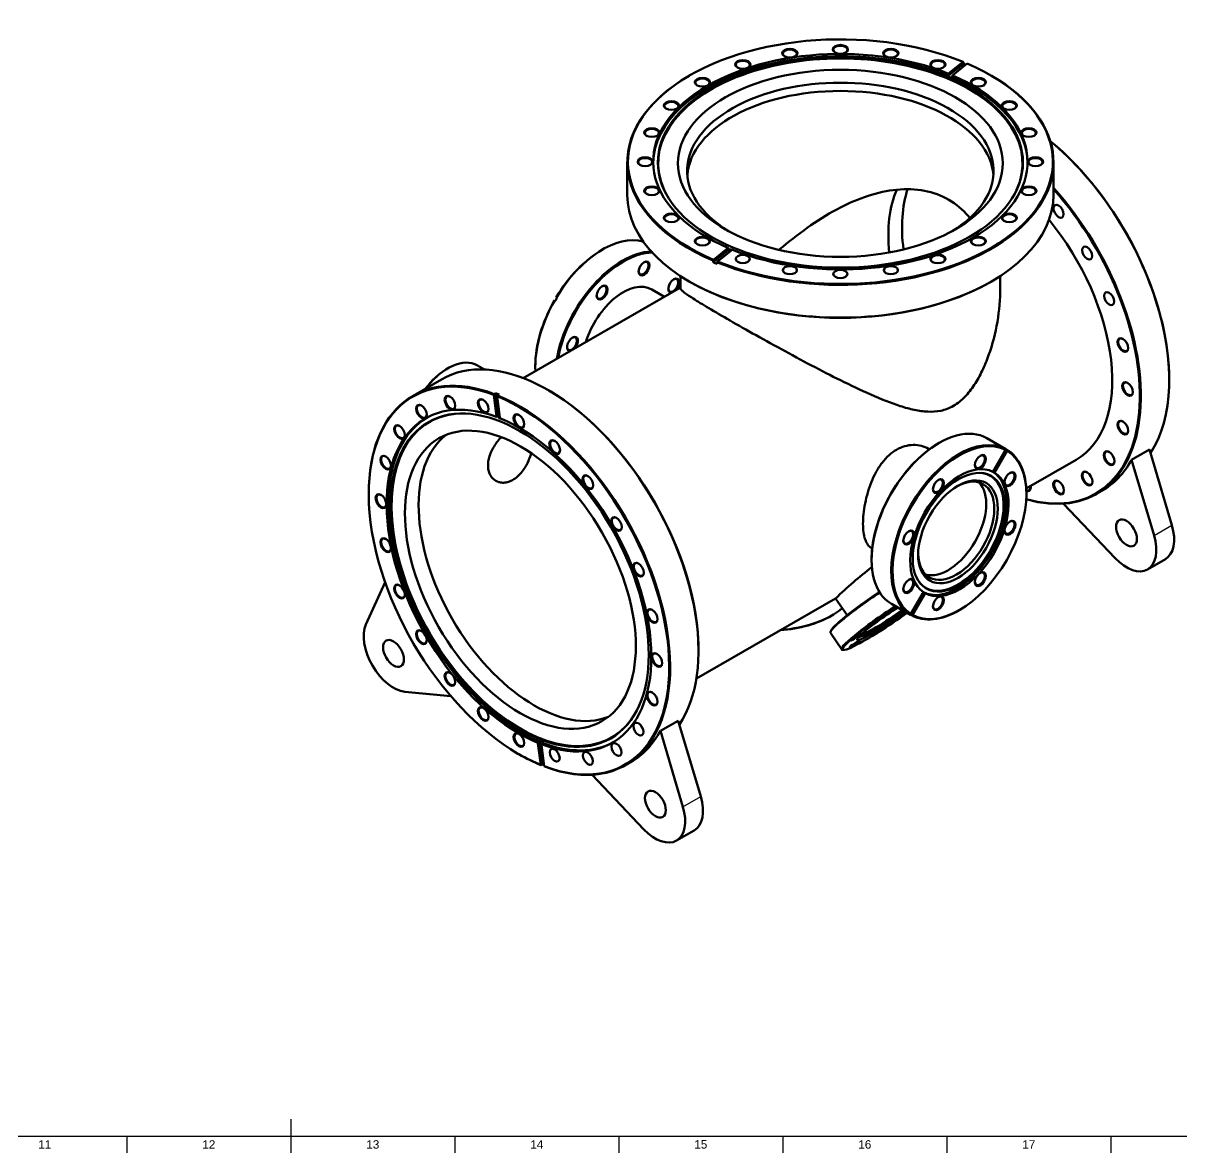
# Model space of a CAD drawing. Header units: millimetres. Extents: x -6 to 1189, y -14 to 841.
# Drawn here: x 520 to 864.1, y 5 to 340.6 of the extents above; entities that cross this region are included whole.
import ezdxf
from ezdxf.enums import TextEntityAlignment as Align

# ---------------------------------------------------------------- set-up
doc = ezdxf.new("R2010")
doc.units = ezdxf.units.MM
doc.header["$LTSCALE"] = 0.75
for name, color, linetype, lineweight in [('Border', 7, 'Continuous', 25), ('Visible', 7, 'Continuous', 50), ('Visible Narrow', 7, 'Continuous', 25)]:
    doc.layers.add(name, color=color, linetype=linetype, lineweight=lineweight)
doc.styles.add('FusionTitle', font='')
doc.styles.get('FusionTitle').set_extended_font_data('Arial Unicode MS')

# ---------------------------------------------------------------- blocks, each defined once
blk = doc.blocks.new('ISO_A0_SHEET')
at = {"layer": 'Border'}
for p, q in [((599.5, 15), (599.5, 5)), ((20, 10), (1179, 10)), ((550.791667, 10), (550.791667, 5)), ((648.208333, 10), (648.208333, 5)), ((696.916666, 10), (696.916666, 5)), ((745.624999, 10), (745.624999, 5)), ((794.333332, 10), (794.333332, 5)), ((843.041665, 10), (843.041665, 5))]:
    blk.add_line(p, q, dxfattribs=at)
at = {"layer": 'Border', "style": 'FusionTitle'}
for s, p in [('11', (526.4375, 7.5)), ('12', (575.145833, 7.5)), ('13', (623.854167, 7.5)), ('14', (672.5625, 7.5)), ('15', (721.270833, 7.5)), ('16', (769.979166, 7.5)), ('17', (818.687499, 7.5))]:
    blk.add_text(s, height=2.5, dxfattribs=at).set_placement(p, align=Align.MIDDLE)

msp = doc.modelspace()

# ---------------------------------------------------------------- linework, layer by layer
at = {"layer": 'Visible', "extrusion": (1e-16, 0.817547, 0.575862)}
for p, q in [((799.203, 329.129), (794.885, 325.707)), ((799.321, 328.568), (794.885, 325.053)), ((796.099, 325.199), (800.417, 328.621)), ((799.321, 329.059), (799.203, 329.129)), ((799.321, 329.059), (799.321, 328.568)), ((717.933, 325.075), (717.791, 324.993)), ((794.802, 324.972), (794.802, 325.623)), ((795.985, 325.128), (795.985, 324.477)), ((807.513, 325.075), (807.655, 324.993)), ((699.423, 299.317), (699.423, 289.588)), ((826.023, 299.317), (826.023, 289.588)), ((691.936, 273.298), (692.112, 273.4)), ((729.347, 273.107), (724.912, 269.592)), ((729.347, 273.761), (725.03, 270.339)), ((726.243, 269.831), (730.561, 273.253)), ((729.461, 273.833), (729.461, 273.182)), ((725.03, 270.339), (724.912, 270.082)), ((724.912, 269.592), (724.912, 270.082)), ((726.126, 269.575), (726.243, 269.831)), ((726.126, 269.575), (726.126, 269.084)), ((715.223, 265.493), (715.223, 261.906)), ((810.223, 265.493), (810.223, 261.906)), ((668.558, 235.191), (715.223, 262.064)), ((717.933, 263.829), (717.791, 263.912)), ((807.513, 263.829), (807.655, 263.912)), ((677.826, 258.292), (677.877, 258.263)), ((678.054, 258.161), (677.877, 258.263)), ((678.33, 259.156), (678.558, 259.024)), ((678.382, 259.127), (678.33, 259.156)), ((678.382, 259.127), (678.559, 259.025)), ((706.683, 261.517), (710.479, 259.332)), ((646.003, 237.997), (646.144, 238.079)), ((657.063, 237.733), (654.925, 238.965)), ((672.125, 238.896), (672.125, 238.692)), ((635.816, 229.953), (644.231, 234.799)), ((860.375, 234.834), (860.375, 234.671)), ((659.88, 230.446), (660.304, 230.691)), ((660.304, 230.691), (661.139, 224.117)), ((676.134, 231.513), (675.993, 231.595)), ((659.88, 230.446), (659.761, 230.191)), ((659.761, 230.191), (660.573, 223.791)), ((660.808, 229.779), (660.928, 230.035)), ((661.621, 223.38), (660.808, 229.779)), ((661.352, 230.279), (660.928, 230.035)), ((661.168, 223.964), (660.605, 223.64)), ((811.885, 214.062), (806.228, 217.32)), ((788.935, 214.152), (789.15, 214.028)), ((791.814, 215.781), (791.991, 215.883)), ((811.761, 213.835), (808.015, 207.347)), ((808.168, 207.271), (812.037, 213.973)), ((808.522, 207.068), (812.265, 213.553)), ((811.709, 214.153), (811.533, 214.255)), ((811.709, 214.153), (811.761, 213.835)), ((812.037, 213.973), (812.214, 213.871)), ((812.265, 213.553), (812.214, 213.871)), ((849.189, 210.926), (854.492, 213.98)), ((861.187, 191.439), (854.492, 213.98)), ((817.927, 202.35), (832.759, 210.891)), ((855.883, 188.385), (849.189, 210.926)), ((808.522, 207.068), (808.168, 207.271)), ((622.645, 200.711), (622.645, 200.874)), ((817.966, 200.721), (817.966, 200.925)), ((840.415, 201.683), (838.789, 200.747)), ((829.008, 197.85), (844.335, 181.683)), ((771.968, 184.688), (772.183, 184.564)), ((772.004, 181.38), (772.004, 181.176)), ((859.259, 181.399), (853.955, 178.345)), ((621.833, 161.998), (627.493, 174.536)), ((719.958, 145.933), (761.306, 169.744)), ((764.714, 164.703), (761.305, 169.744)), ((787.392, 171.626), (783.646, 165.138)), ((783.663, 164.828), (787.532, 171.529)), ((784.142, 164.841), (787.886, 171.325)), ((787.532, 171.529), (787.886, 171.325)), ((783.565, 164.883), (777.908, 168.141)), ((798.155, 166.32), (797.979, 166.218)), ((760.143, 164.613), (760.32, 164.716)), ((783.167, 165.125), (783.344, 165.024)), ((783.646, 165.138), (783.344, 165.024)), ((783.84, 164.726), (783.663, 164.828)), ((783.84, 164.726), (784.142, 164.841)), ((759.833, 159.941), (759.778, 159.666)), ((759.804, 159.467), (763.119, 154.563)), ((769.393, 158.568), (768.126, 158.231)), ((720.58, 154.332), (720.58, 154.169)), ((763.57, 154.413), (763.295, 154.465)), ((647.048, 140.67), (633.382, 141.995)), ((709.253, 130.342), (714.556, 133.396)), ((721.25, 110.855), (714.556, 133.396)), ((715.947, 107.801), (709.253, 130.342)), ((672.902, 126.795), (673.464, 127.119)), ((672.907, 126.655), (673.719, 120.255)), ((673.473, 126.98), (674.307, 120.407)), ((674.486, 126.718), (673.923, 126.394)), ((674.767, 119.844), (673.954, 126.243)), ((667.091, 123.53), (667.232, 123.448)), ((698.994, 120.244), (700.479, 121.099)), ((673.719, 120.255), (673.883, 120.163)), ((674.307, 120.407), (673.883, 120.163)), ((674.931, 119.751), (674.767, 119.844)), ((689.007, 117.334), (704.399, 101.099)), ((719.322, 100.815), (714.019, 97.761))]:
    msp.add_line(p, q, dxfattribs=at)
at = {"layer": 'Visible'}
msp.add_arc((847.713, 80.63), 124.096, 127.54604, 134.1165, dxfattribs=at)
for centre, major_axis, ratio, start_param, end_param in [((762.723, 299.48), (63.1, 0), 0.5758617, 0.954364, 4.0721843), ((762.723, 332.729), (2.1, 0), 0.5758617, -0.7461686, 3.8877613), ((747.725, 331.592), (-2.1, 0), 0.5758617, 2.395424, 7.0293539), ((777.722, 331.592), (2.1, 0), 0.5758617, -0.7461686, 3.8877613), ((762.723, 299.48), (-63.1, 0), 0.5758617, 0.954364, 4.0721843), ((733.748, 328.258), (-2.1, 0), 0.5758617, 2.395424, 7.0293539), ((791.698, 328.258), (2.1, 0), 0.5758617, -0.7461686, 3.8877613), ((762.723, 298.826), (63.3, 0), 0.5758617, 0.9411757, 0.9543264), ((762.723, 298.99), (-48.25, 0), 0.5758617, 3.1415927, 9.424778), ((721.746, 322.955), (2.1, 0), 0.5758617, -0.7461686, 3.8877613), ((795.492, 324.799), (0.75, 0), 0.5758617, 2.5132741, 3.0178126), ((795.492, 325.453), (0.75, 0), 0.5758617, 2.5132741, 2.7382444), ((795.492, 325.453), (0.75, 0), 0.5758617, -0.8532888, -0.6283185), ((803.7, 322.955), (-2.1, 0), 0.5758617, 2.395424, 7.0293539), ((762.723, 294.289), (-45.5, 0), 0.5758617, 3.1884128, 6.2363651), ((712.537, 316.043), (2.1, 0), 0.5758617, -0.7461686, 3.8877613), ((812.909, 316.043), (-2.1, 0), 0.5758617, 2.395424, 7.0293539), ((706.748, 307.995), (2.1, 0), 0.5758617, -0.7461686, 3.8877613), ((818.699, 307.995), (-2.1, 0), 0.5758617, 2.395424, 7.0293539), ((815.615, 260.447), (-31.589, 54.855), 0.5780931, 3.4252023, 5.2865605), ((704.773, 299.358), (-2.1, 0), 0.5758617, 2.395424, 7.0293539), ((820.673, 299.358), (-2.1, 0), 0.5758617, 2.395424, 7.0293539), ((762.723, 289.588), (-63.3, 0), 0.5758617, 0, 3.1415927), ((706.748, 290.72), (2.1, 0), 0.5758617, -0.7461686, 3.8877613), ((811.266, 257.943), (-24.203, 42.029), 0.5780931, 0.4019726, 0.9147387), ((818.699, 290.72), (-2.1, 0), 0.5758617, 2.395424, 7.0293539), ((807.059, 255.52), (-31.489, 54.681), 0.5780931, 2.6041441, 5.0607201), ((827.547, 284.751), (-1.048, 1.82), 0.5780931, 1.5707963, 7.8539816), ((712.537, 282.672), (-2.1, 0), 0.5758617, 2.395424, 7.0293539), ((812.909, 282.672), (-2.1, 0), 0.5758617, 2.395424, 7.0293539), ((807.059, 255.52), (-25.7, 44.629), 0.5780931, 3.1415927, 4.9938398), ((692.189, 250.247), (14.16, 24.589), 0.5780931, 0.1444397, 1.5424278), ((721.746, 275.761), (2.1, 0), 0.5758617, -0.7461686, 3.8877613), ((803.7, 275.761), (-2.1, 0), 0.5758617, 2.395424, 7.0293539), ((698.2, 246.785), (14.035, 24.373), 0.5780931, 0.3342519, 2.1138249), ((729.954, 273.507), (0.75, 0), 0.5758617, 2.2883039, 2.5132741), ((729.954, 272.853), (-0.75, 0), 0.5758617, 3.9739546, 5.6548668), ((729.954, 273.507), (0.75, 0), 0.5758617, -0.6283185, -0.4033483), ((836.034, 272.335), (-1.048, 1.82), 0.5780931, 1.5707963, 7.8539816), ((704.289, 267.846), (1.048, 1.82), 0.5780931, 2.4006335, 7.0241445), ((762.723, 298.826), (-63.3, 0), 0.5758617, 0.9306292, 0.9543264), ((791.698, 270.457), (-2.1, 0), 0.5758617, 2.395424, 7.0293539), ((698.2, 246.785), (8.484, 14.732), 0.5780931, 0, 1.9493265), ((691.828, 260.67), (1.048, 1.82), 0.5780931, 2.4006335, 7.0241445), ((713.1, 262.733), (1.048, 1.82), 0.5780931, 2.4006335, 7.0241445), ((692.189, 250.247), (14.16, 24.589), 0.5780931, 1.5776733, 2.4166766), ((692.366, 250.145), (14.16, 24.589), 0.5780931, 1.5424278, 1.5776733), ((842.546, 258.773), (-1.048, 1.82), 0.5780931, 1.5707963, 7.8539816), ((683.016, 245.409), (1.048, 1.82), 0.5780931, 2.4006335, 7.0241445), ((846.745, 245.05), (-1.048, 1.82), 0.5780931, -0.7523621, 3.8939547), ((646.192, 223.799), (8.733, 15.165), 0.5780931, 0, 1.342509), ((675.82, 179.944), (-31.589, 54.855), 0.5780931, 3.4199342, 6.2831853), ((667.264, 175.017), (-31.489, 54.681), 0.5780931, -0.6144986, 2.5033217), ((848.142, 231.984), (-1.048, 1.82), 0.5780931, -0.7523621, 3.8939547), ((667.829, 175.343), (-31.589, 54.855), 0.5780931, -0.6382334, -0.6145362), ((638.395, 225.264), (-1.048, 1.82), 0.5780931, -0.7523621, 3.8939547), ((646.881, 227.906), (-1.048, 1.82), 0.5780931, -0.7523621, 3.8939547), ((656.764, 226.948), (-1.048, 1.82), 0.5780931, -0.7523621, 3.8939547), ((667.264, 175.017), (-31.489, 54.681), 0.5780931, 2.527094, 5.6449143), ((667.688, 175.262), (-24.203, 42.029), 0.5780931, 1.5707963, 7.8539816), ((661.097, 223.586), (-0.374, 0.65), 0.5780931, 0.9444115, 1.1693817), ((661.663, 223.911), (-0.374, 0.65), 0.5780931, 0.9444115, 2.2892978), ((667.37, 222.455), (-1.048, 1.82), 0.5780931, -0.7523621, 3.8939547), ((631.883, 219.202), (-1.048, 1.82), 0.5780931, -0.7523621, 3.8939547), ((661.097, 223.586), (-0.374, 0.65), 0.5780931, 3.8610339, 4.0860042), ((792.068, 192.73), (14.16, 24.589), 0.5780931, 0, 3.1415927), ((846.745, 220.526), (-1.048, 1.82), 0.5780931, -0.7523621, 3.8939547), ((671.754, 177.603), (-24.203, 42.029), 0.5780931, 0.0837685, 3.0578241), ((677.975, 214.734), (-1.048, 1.82), 0.5780931, -0.7523621, 3.8939547), ((798.079, 189.269), (14.035, 24.373), 0.5780931, 0.0247361, 3.1129891), ((798.079, 189.269), (14.035, 24.373), 0.5780931, 3.148548, 6.2723626), ((842.652, 211.457), (-1.048, 1.82), 0.5780931, -0.7523621, 3.8939547), ((627.789, 210.133), (-1.048, 1.82), 0.5780931, -0.7523621, 3.8939547), ((804.168, 210.33), (1.048, 1.82), 0.5780931, 2.4006335, 7.0241445), ((687.858, 204.309), (-1.048, 1.82), 0.5780931, -0.7523621, 3.8939547), ((797.725, 189.473), (10.299, 17.884), 0.5780931, -0.0140479, 0.0002108), ((812.979, 205.216), (1.048, 1.82), 0.5780931, 2.4006335, 7.0241445), ((836.14, 205.395), (-1.048, 1.82), 0.5780931, -0.7523621, 3.8939547), ((797.132, 189.814), (7.985, 13.865), 0.5780931, 2.3770142, 7.0477638), ((791.707, 203.154), (1.048, 1.82), 0.5780931, 2.4006335, 7.0241445), ((827.653, 202.753), (-1.048, 1.82), 0.5780931, -0.7523621, 3.8939547), ((626.393, 198.675), (-1.048, 1.82), 0.5780931, -0.7523621, 3.8939547), ((817.77, 203.711), (-1.048, 1.82), 0.5780931, 2.4777429, 3.8939547), ((696.345, 191.893), (-1.048, 1.82), 0.5780931, -0.7523621, 3.8939547), ((812.979, 190.809), (1.048, 1.82), 0.5780931, 2.4006335, 7.0241445), ((847.717, 189.177), (-2.183, 3.791), 0.5780931, 1.5707963, 7.8539816), ((782.895, 187.892), (1.048, 1.82), 0.5780931, 2.4006335, 7.0241445), ((853.021, 192.231), (-6.238, 10.832), 0.5780931, 3.1415927, 4.3216236), ((627.789, 185.609), (-1.048, 1.82), 0.5780931, -0.7523621, 3.8939547), ((847.717, 189.177), (-6.238, 10.832), 0.5780931, 1.9654291, 4.3216236), ((702.857, 178.331), (-1.048, 1.82), 0.5780931, -0.7523621, 3.8939547), ((782.895, 173.485), (1.048, 1.82), 0.5780931, 2.4006335, 7.0241445), ((804.168, 175.547), (1.048, 1.82), 0.5780931, 2.4006335, 7.0241445), ((631.883, 171.825), (-1.048, 1.82), 0.5780931, -0.7523621, 3.8939547), ((774.302, 169.268), (14.498, 9.801), 0.1010077, 1.4927526, 3.1415927), ((791.707, 168.371), (1.048, 1.82), 0.5780931, 2.4006335, 7.0241445), ((706.95, 164.547), (-1.048, 1.82), 0.5780931, -0.7523621, 3.8939547), ((777.729, 164.199), (14.332, 9.689), 0.1010077, 1.3929107, 4.9887386), ((777.729, 164.199), (10.014, 6.77), 0.1010077, 1.2919015, 5.0897478), ((777.561, 164.447), (8.678, 5.867), 0.1010077, 2.6785576, 5.1277436), ((777.394, 164.694), (8.587, 5.806), 0.1010077, 3.2471714, 5.116781), ((777.334, 164.782), (7.87, 5.321), 0.1010077, 3.0969925, 5.1449046), ((777.989, 166.337), (1.388, 0.938), 0.1010077, 3.4831489, 5.941629), ((741.51, 175.26), (26.25, 0), 0.5758617, -1.4432546, -0.7815456), ((777.301, 162.309), (1.388, 0.938), 0.1010077, 3.4831489, 5.941629), ((797.725, 189.473), (14.16, 24.589), 0.5780931, 3.1132241, 3.1484696), ((638.395, 158.263), (-1.048, 1.82), 0.5780931, -0.7523621, 3.8939547), ((767.268, 158.347), (1.388, 0.938), 0.1010077, 3.4831489, 5.941629), ((766.924, 156.334), (1.388, 0.938), 0.1010077, 3.4831489, 5.941629), ((708.347, 151.481), (-1.048, 1.82), 0.5780931, -0.7523621, 3.8939547), ((646.881, 145.847), (-1.048, 1.82), 0.5780931, -0.7523621, 3.8939547), ((706.95, 140.023), (-1.048, 1.82), 0.5780931, -0.7523621, 3.8939547), ((656.764, 135.423), (-1.048, 1.82), 0.5780931, -0.7523621, 3.8939547), ((667.37, 127.701), (-1.048, 1.82), 0.5780931, -0.7523621, 3.8939547), ((673.996, 126.775), (-0.374, 0.65), 0.5780931, 0.1806178, 0.9444115), ((673.431, 126.449), (-0.374, 0.65), 0.5780931, 0.7194413, 0.9444115), ((673.431, 126.449), (-0.374, 0.65), 0.5780931, 4.0860042, 4.3109744), ((667.829, 175.343), (-31.589, 54.855), 0.5780931, 2.5033592, 2.5126041), ((707.781, 108.593), (-2.183, 3.791), 0.5780931, 1.5707963, 7.8539816), ((713.084, 111.647), (-6.238, 10.832), 0.5780931, 3.1415927, 4.3216236), ((707.781, 108.593), (-6.238, 10.832), 0.5780931, 1.9654291, 4.3216236)]:
    msp.add_ellipse(centre, major_axis=major_axis, ratio=ratio, start_param=start_param, end_param=end_param, dxfattribs=at)
at = {"layer": 'Visible', "extrusion": (0, -1e-16, -1)}
for centre, major_axis, ratio, start_param, end_param in [((762.723, 299.48), (55.588, 0), 0.5758617, 2.2122675, 5.3275549), ((762.723, 298.829), (-55.587, 0), 0.5758617, 0.0101639, 2.1859622), ((762.723, 299.317), (-63.3, 0), 0.5758617, -0.9306292, 0.7815456), ((762.723, 298.829), (-55.588, 0), 0.5758617, 2.2122675, 3.1314288), ((704.773, 299.48), (-2.25, 0), 0.5758617, 4.712389, 10.9955743), ((691.969, 260.589), (1.148, 1.993), 0.5780931, 1.5707963, 7.8539816), ((667.405, 175.099), (-31.589, 54.855), 0.5780931, 0.6382334, 3.7561289), ((791.891, 192.832), (14.035, 24.373), 0.5780931, 3.9289245, 5.4958534), ((813.12, 205.135), (1.148, 1.993), 0.5780931, 1.5707963, 7.8539816), ((791.848, 203.072), (1.148, 1.993), 0.5780931, 1.5707963, 7.8539816), ((783.037, 173.403), (1.148, 1.993), 0.5780931, 1.5707963, 7.8539816), ((804.309, 175.466), (1.148, 1.993), 0.5780931, 1.5707963, 7.8539816)]:
    msp.add_ellipse(centre, major_axis=major_axis, ratio=ratio, start_param=start_param, end_param=end_param, dxfattribs=at)
at = {"layer": 'Visible', "extrusion": (0, 0, -1)}
for centre, major_axis, start_param, end_param in [((762.723, 332.851), (2.25, 0), 1.5707963, 7.8539816), ((762.723, 298.99), (-54.116, 0), -0.2554656, 3.3970582), ((791.698, 328.38), (2.25, 0), 1.5707963, 7.8539816), ((721.746, 323.077), (2.25, 0), 1.5707963, 7.8539816), ((762.723, 299.48), (-55.587, 0), 2.2122675, 5.3275549), ((803.7, 323.077), (2.25, 0), 1.5707963, 7.8539816), ((721.746, 275.883), (2.25, 0), 1.5707963, 7.8539816), ((803.7, 275.883), (2.25, 0), 1.5707963, 7.8539816)]:
    msp.add_ellipse(centre, major_axis=major_axis, ratio=0.5758617, start_param=start_param, end_param=end_param, dxfattribs=at)
at = {"layer": 'Visible', "extrusion": (-1e-16, -3e-16, -1)}
for centre, major_axis, ratio, start_param, end_param in [((762.723, 299.235), (-54.225, 0), 0.5758617, -1.5707963, 4.712389), ((747.725, 331.714), (-2.25, 0), 0.5758617, 4.712389, 10.9955743), ((733.748, 328.38), (2.25, 0), 0.5758617, 1.5707963, 7.8539816), ((706.748, 290.843), (2.25, 0), 0.5758617, 1.5707963, 7.8539816), ((712.537, 282.795), (2.25, 0), 0.5758617, 1.5707963, 7.8539816), ((791.698, 270.58), (2.25, 0), 0.5758617, 1.5707963, 7.8539816), ((767.007, 156.21), (1.512, 1.022), 0.1010077, 1.5707963, 7.8539816)]:
    msp.add_ellipse(centre, major_axis=major_axis, ratio=ratio, start_param=start_param, end_param=end_param, dxfattribs=at)
at = {"layer": 'Visible', "extrusion": (-1e-16, -2e-16, -1)}
for centre, major_axis, ratio, start_param, end_param in [((777.722, 331.714), (-2.25, 0), 0.5758617, 4.712389, 10.9955743), ((762.723, 296.741), (-45.5, 0), 0.5758617, -0.7515344, 3.8931271), ((712.537, 316.166), (2.25, 0), 0.5758617, 1.5707963, 7.8539816), ((706.748, 308.117), (2.25, 0), 0.5758617, 1.5707963, 7.8539816), ((683.158, 245.327), (1.148, 1.993), 0.5780931, 2.763064, 8.2363777), ((667.827, 175.341), (-27.74, 48.171), 0.5780931, 3.7811301, 6.2730802), ((794.72, 191.203), (7.985, 13.865), 0.5780931, 0.1510196, 2.990573), ((741.51, 175.465), (26.5, 0), 0.5758617, 0.6050154, 1.4399677)]:
    msp.add_ellipse(centre, major_axis=major_axis, ratio=ratio, start_param=start_param, end_param=end_param, dxfattribs=at)
at = {"layer": 'Visible', "extrusion": (0, 1e-16, -1)}
msp.add_ellipse((762.723, 299.317), major_axis=(-63.3, 0), ratio=0.5758617, start_param=2.360047, end_param=5.3288589, dxfattribs=at)
at = {"layer": 'Visible', "extrusion": (-1e-16, -1e-16, -1)}
for centre, major_axis, ratio, start_param, end_param in [((762.723, 294.289), (-45.5, 0), 0.5758617, 0.0468202, 3.0947725), ((815.756, 260.528), (-31.489, 54.681), 0.5780931, 0.9937829, 2.3542608), ((811.266, 257.943), (-24.203, 42.029), 0.5780931, -0.9147387, -0.4019726), ((812.909, 282.795), (2.25, 0), 0.5758617, 1.5707963, 7.8539816), ((698.023, 246.887), (14.16, 24.589), 0.5780931, 4.1581788, 5.93809), ((733.748, 270.58), (-2.1, 0), 0.5758617, 4.712389, 10.9955743), ((762.723, 289.424), (-63.1, 0), 0.5758617, 3.9231383, 5.5016397), ((667.405, 175.099), (-31.589, 54.855), 0.5780931, -0.7873319, 0.6145362), ((667.264, 175.017), (-27.74, 48.171), 0.5780931, 3.7811301, 6.8964175), ((675.961, 180.026), (-31.489, 54.681), 0.5780931, 0.7873319, 2.3542608), ((808.827, 256.538), (-31.589, 54.855), 0.5780931, 2.8012352, 3.1415927), ((668.89, 175.954), (-31.589, 54.855), 0.5780931, 2.8012352, 3.1415927), ((667.827, 175.341), (-27.74, 48.171), 0.5780931, 3.1516978, 3.7548248)]:
    msp.add_ellipse(centre, major_axis=major_axis, ratio=ratio, start_param=start_param, end_param=end_param, dxfattribs=at)
at = {"layer": 'Visible', "extrusion": (0, -2e-16, -1)}
for centre, major_axis, ratio, start_param, end_param in [((812.909, 316.166), (-2.25, 0), 0.5758617, -1.5707963, 4.712389), ((818.699, 308.117), (2.25, 0), 0.5758617, 1.5707963, 7.8539816), ((747.725, 267.246), (-2.1, 0), 0.5758617, 4.712389, 10.9955743), ((817.664, 203.65), (-1.123, 1.95), 0.5780931, 2.164052, 3.7411765), ((774.19, 169.433), (14.332, 9.689), 0.1010077, 3.2432949, 4.7916327), ((777.384, 162.186), (1.512, 1.022), 0.1010077, 1.5707963, 7.8539816)]:
    msp.add_ellipse(centre, major_axis=major_axis, ratio=ratio, start_param=start_param, end_param=end_param, dxfattribs=at)
at = {"layer": 'Visible', "extrusion": (-1e-16, 1e-16, -1)}
for centre, major_axis in [((820.673, 299.48), (2.25, 0)), ((762.723, 266.109), (2.1, 0))]:
    msp.add_ellipse(centre, major_axis=major_axis, ratio=0.5758617, start_param=1.5707963, end_param=7.8539816, dxfattribs=at)
at = {"layer": 'Visible', "extrusion": (-3e-16, -2e-16, -1)}
msp.add_ellipse((815.332, 260.284), major_axis=(-24.203, 42.029), ratio=0.5780931, start_param=-0.9490519, end_param=-0.4739505, dxfattribs=at)
at = {"layer": 'Visible', "extrusion": (-2e-16, -1e-16, -1)}
for centre, major_axis, ratio, start_param, end_param in [((818.699, 290.843), (2.25, 0), 0.5758617, 1.5707963, 7.8539816), ((807.2, 255.601), (-31.589, 54.855), 0.5780931, 1.2174968, 3.6831473), ((667.688, 175.262), (-27.006, 46.896), 0.5780931, 2.8845611, 6.5402169), ((667.264, 175.017), (-27.74, 48.171), 0.5780931, 0.6395374, 3.7548248), ((794.72, 191.203), (7.985, 13.865), 0.5780931, 0.1510196, 2.990573)]:
    msp.add_ellipse(centre, major_axis=major_axis, ratio=ratio, start_param=start_param, end_param=end_param, dxfattribs=at)
at = {"layer": 'Visible', "extrusion": (0, -3e-16, -1)}
for centre, major_axis, ratio, start_param, end_param in [((692.013, 250.348), (14.035, 24.373), 0.5780931, -1.5421928, -0.7873319), ((767.352, 158.224), (1.512, 1.022), 0.1010077, 1.5707963, 7.8539816)]:
    msp.add_ellipse(centre, major_axis=major_axis, ratio=ratio, start_param=start_param, end_param=end_param, dxfattribs=at)
at = {"layer": 'Visible', "extrusion": (2e-16, -3e-16, -1)}
msp.add_ellipse((704.43, 267.765), major_axis=(1.148, 1.993), ratio=0.5780931, start_param=1.5707963, end_param=7.8539816, dxfattribs=at)
at = {"layer": 'Visible', "extrusion": (-1e-16, 0, -1)}
for centre, major_axis, ratio, start_param, end_param in [((777.722, 267.246), (-2.1, 0), 0.5758617, 4.712389, 10.9955743), ((797.725, 189.473), (14.16, 24.589), 0.5780931, -0.0245011, 0.0107444), ((797.902, 189.371), (14.16, 24.589), 0.5780931, 0.0107444, 0.7873319)]:
    msp.add_ellipse(centre, major_axis=major_axis, ratio=ratio, start_param=start_param, end_param=end_param, dxfattribs=at)
at = {"layer": 'Visible', "extrusion": (-3e-16, 0, -1)}
for centre, major_axis, start_param, end_param in [((713.242, 262.651), (1.148, 1.993), 2.763064, 8.2363777), ((692.013, 250.348), (14.035, 24.373), 3.9289245, 4.7054337), ((797.866, 189.391), (9.631, 16.725), 1.5707963, 7.8539816), ((783.037, 187.811), (1.148, 1.993), 1.5707963, 7.8539816), ((791.848, 168.29), (1.148, 1.993), 1.5707963, 7.8539816)]:
    msp.add_ellipse(centre, major_axis=major_axis, ratio=0.5780931, start_param=start_param, end_param=end_param, dxfattribs=at)
at = {"layer": 'Visible', "extrusion": (-2e-16, -1e-16, -1)}
msp.add_ellipse((846.639, 244.989), major_axis=(-1.123, 1.95), ratio=0.5780931, dxfattribs=at)
at = {"layer": 'Visible', "extrusion": (3e-16, -3e-16, -1)}
for centre, major_axis, start_param, end_param in [((646.051, 223.881), (8.633, 14.992), -1.3457349, -0.7873319), ((797.902, 189.371), (14.16, 24.589), 2.3542608, 3.1347157)]:
    msp.add_ellipse(centre, major_axis=major_axis, ratio=0.5780931, start_param=start_param, end_param=end_param, dxfattribs=at)
at = {"layer": 'Visible', "extrusion": (-1e-16, -1e-16, -1)}
for centre, major_axis in [((848.036, 231.923), (-1.123, 1.95)), ((667.264, 222.394), (-1.123, 1.95)), ((846.639, 220.465), (-1.123, 1.95)), ((677.869, 214.672), (-1.123, 1.95)), ((687.752, 204.248), (-1.123, 1.95)), ((626.287, 198.614), (-1.123, 1.95)), ((696.239, 191.832), (-1.123, 1.95)), ((702.751, 178.27), (-1.123, 1.95)), ((706.844, 164.486), (-1.123, 1.95)), ((629.999, 153.384), (-2.183, 3.791)), ((708.241, 151.42), (-1.123, 1.95)), ((646.775, 145.786), (-1.123, 1.95)), ((656.658, 135.362), (-1.123, 1.95)), ((667.264, 127.64), (-1.123, 1.95))]:
    msp.add_ellipse(centre, major_axis=major_axis, ratio=0.5780931, dxfattribs=at)
at = {"layer": 'Visible', "extrusion": (0, -2e-16, -1)}
for centre, major_axis in [((667.476, 175.139), (-27.06, 46.99)), ((687.752, 122.189), (-1.048, 1.82))]:
    msp.add_ellipse(centre, major_axis=major_axis, ratio=0.5780931, dxfattribs=at)
at = {"layer": 'Visible', "extrusion": (-2e-16, -2e-16, -1)}
for centre in [(638.289, 225.203), (631.777, 219.141), (627.683, 210.072), (836.034, 205.334), (827.547, 202.692), (638.289, 158.202)]:
    msp.add_ellipse(centre, major_axis=(-1.123, 1.95), ratio=0.5780931, dxfattribs=at)
at = {"layer": 'Visible', "extrusion": (-1e-16, -2e-16, -1)}
for centre in [(646.775, 227.845), (627.683, 185.548), (631.777, 171.764)]:
    msp.add_ellipse(centre, major_axis=(-1.123, 1.95), ratio=0.5780931, dxfattribs=at)
at = {"layer": 'Visible', "extrusion": (0, -1e-16, -1)}
for centre, major_axis in [((656.658, 226.887), (-1.123, 1.95)), ((677.869, 123.147), (-1.048, 1.82))]:
    msp.add_ellipse(centre, major_axis=major_axis, ratio=0.5780931, dxfattribs=at)
at = {"layer": 'Visible', "extrusion": (-3e-16, -3e-16, -1)}
msp.add_ellipse((671.754, 177.603), major_axis=(-24.203, 42.029), ratio=0.5780931, start_param=3.2253612, end_param=6.1994168, dxfattribs=at)
at = {"layer": 'Visible', "extrusion": (1e-16, -3e-16, -1)}
for centre, major_axis, start_param, end_param in [((797.902, 189.371), (14.16, 24.589), 3.1699612, 6.2586842), ((804.309, 210.248), (1.148, 1.993), 1.5707963, 7.8539816), ((813.12, 190.727), (1.148, 1.993), 1.5707963, 7.8539816)]:
    msp.add_ellipse(centre, major_axis=major_axis, ratio=0.5780931, start_param=start_param, end_param=end_param, dxfattribs=at)
at = {"layer": 'Visible', "extrusion": (-2e-16, -3e-16, -1)}
msp.add_ellipse((842.546, 211.396), major_axis=(-1.123, 1.95), ratio=0.5780931, dxfattribs=at)
at = {"layer": 'Visible', "extrusion": (-2e-16, 0, -1)}
for centre, major_axis, ratio, start_param, end_param in [((798.079, 189.269), (10.299, 17.884), 0.5780931, 3.179876, 6.2487694), ((797.522, 189.589), (10.299, 17.884), 0.5780931, 0.0194062, 3.1260539), ((798.079, 189.269), (10.299, 17.884), 0.5780931, 0.0140479, 3.1314122), ((777.394, 164.694), (7.959, 5.381), 0.1010077, 1.1369491, 3.2953943)]:
    msp.add_ellipse(centre, major_axis=major_axis, ratio=ratio, start_param=start_param, end_param=end_param, dxfattribs=at)
at = {"layer": 'Visible'}
msp.add_ellipse((797.654, 189.513), major_axis=(8.353, 14.506), ratio=0.5780931, dxfattribs=at)
at = {"layer": 'Visible', "extrusion": (-3e-16, 1e-16, -1)}
for centre, major_axis, ratio, start_param, end_param in [((797.654, 189.513), (9.577, 16.63), 0.5780931, -0.2501653, 3.3917579), ((777.617, 164.364), (14.498, 9.801), 0.1010077, 3.0398904, 4.8819557)]:
    msp.add_ellipse(centre, major_axis=major_axis, ratio=ratio, start_param=start_param, end_param=end_param, dxfattribs=at)
at = {"layer": 'Visible', "extrusion": (-5e-16, 0, -1)}
msp.add_ellipse((797.725, 189.473), major_axis=(10.299, 17.884), ratio=0.5780931, start_param=3.1314122, end_param=3.1456709, dxfattribs=at)
at = {"layer": 'Visible', "extrusion": (0, -4e-16, -1)}
msp.add_ellipse((778.073, 166.213), major_axis=(1.512, 1.022), ratio=0.1010077, start_param=0.2072707, end_param=5.9774507, dxfattribs=at)
at = {"layer": 'Visible', "extrusion": (1e-16, -1e-16, -1)}
msp.add_ellipse((629.999, 153.384), major_axis=(-6.238, 10.832), ratio=0.5780931, start_param=3.532358, end_param=5.8885525, dxfattribs=at)
at = {"layer": 'Visible', "extrusion": (-2e-16, -4e-16, -1)}
msp.add_ellipse((706.844, 139.962), major_axis=(-1.123, 1.95), ratio=0.5780931, dxfattribs=at)
at = {"layer": 'Visible', "extrusion": (-1e-16, -3e-16, -1)}
msp.add_ellipse((702.751, 130.893), major_axis=(-1.048, 1.82), ratio=0.5780931, dxfattribs=at)
at = {"layer": 'Visible', "extrusion": (1e-16, -1e-16, -1)}
msp.add_ellipse((696.239, 124.831), major_axis=(-1.048, 1.82), ratio=0.5780931, dxfattribs=at)
at = {"layer": 'Visible', "extrusion": (2e-16, 0, -1)}
msp.add_ellipse((667.405, 175.099), major_axis=(-31.589, 54.855), ratio=0.5780931, start_param=3.7798261, end_param=3.9289245, dxfattribs=at)
at = {"layer": 'Visible'}
for points, knots in [([(794.802, 324.972), (794.785, 324.961), (794.771, 324.949), (794.739, 324.907), (794.737, 324.873), (794.77, 324.806), (794.804, 324.769), (794.907, 324.696), (794.976, 324.659), (795.127, 324.596), (795.217, 324.566), (795.407, 324.517), (795.506, 324.498), (795.691, 324.474), (795.789, 324.468), (795.915, 324.471), (795.951, 324.473), (795.985, 324.477)], [-0.4297991, -0.4297991, -0.4297991, -0.4297991, -0.40270794, -0.40270794, -0.3428956, -0.3428956, -0.28707787, -0.28707787, -0.23126014, -0.23126014, -0.1754424, -0.1754424, -0.11962467, -0.11962467, -0.05981234, -0.05981234, -0.03272117, -0.03272117, -0.03272117, -0.03272117]), ([(744.466, 273.27), (744.839, 273.582), (745.215, 273.894), (748.285, 276.423), (751.093, 278.6), (756.85, 282.569), (759.796, 284.361), (765.343, 287.204), (768.12, 288.402), (773.776, 290.238), (776.655, 290.876), (782.296, 291.417), (785.063, 291.32), (790.27, 290.325), (792.71, 289.426), (797.083, 286.908), (799.07, 285.257), (800.922, 283.104), (801.064, 282.934), (801.205, 282.761)], [3.853921, 3.853921, 3.853921, 3.853921, 4.1452083, 4.1452083, 6.2178124, 6.2178124, 8.2904165, 8.2904165, 10.1459138, 10.1459138, 12.001411, 12.001411, 13.8569082, 13.8569082, 15.7124055, 15.7124055, 17.5679027, 17.5679027, 17.7251656, 17.7251656, 17.7251656, 17.7251656]), ([(729.461, 273.182), (729.495, 273.212), (729.532, 273.24), (729.657, 273.324), (729.755, 273.368), (729.94, 273.422), (730.039, 273.436), (730.229, 273.432), (730.32, 273.412), (730.462, 273.353), (730.523, 273.313), (730.572, 273.263)], [0.03272117, 0.03272117, 0.03272117, 0.03272117, 0.05981234, 0.05981234, 0.11962467, 0.11962467, 0.1754424, 0.1754424, 0.23126014, 0.23126014, 0.28062641, 0.28062641, 0.28062641, 0.28062641]), ([(810.223, 261.906), (810.223, 258.667), (809.933, 255.283), (808.77, 248.529), (807.9, 245.159), (806.187, 240.375), (805.549, 238.83), (804.136, 235.882), (803.362, 234.479), (801.658, 231.873), (800.73, 230.671), (798.68, 228.552), (797.56, 227.635), (795.062, 226.197), (793.804, 225.744), (791.262, 225.219), (789.977, 225.147), (787.364, 225.267), (786.037, 225.459), (783.327, 226.034), (781.945, 226.416), (777.71, 227.774), (774.776, 228.954), (768.791, 231.591), (765.741, 233.052), (759.974, 235.919), (757.067, 237.416), (751.152, 240.529), (748.145, 242.147), (742.259, 245.359), (739.375, 246.957), (733.95, 249.998), (731.411, 251.44), (726.861, 254.061), (724.79, 255.272), (721.231, 257.405), (719.741, 258.326), (717.405, 259.849), (716.556, 260.452), (715.465, 261.372), (715.223, 261.69), (715.223, 261.906)], [23.9206311, 23.9206311, 23.9206311, 23.9206311, 26.0398757, 26.0398757, 28.1591202, 28.1591202, 29.2187425, 29.2187425, 30.2783648, 30.2783648, 31.3379871, 31.3379871, 32.3976093, 32.3976093, 33.4572316, 33.4572316, 34.5168539, 34.5168539, 35.5764762, 35.5764762, 36.6360984, 36.6360984, 38.755343, 38.755343, 40.8745875, 40.8745875, 42.8050442, 42.8050442, 44.7355008, 44.7355008, 46.6659574, 46.6659574, 48.596414, 48.596414, 50.5268706, 50.5268706, 52.4573272, 52.4573272, 54.3877838, 54.3877838, 56.3182405, 56.3182405, 56.3182405, 56.3182405]), ([(661.168, 223.964), (661.168, 223.917), (661.172, 223.869), (661.192, 223.716), (661.221, 223.614), (661.296, 223.444), (661.345, 223.366), (661.46, 223.241), (661.527, 223.195), (661.656, 223.144), (661.728, 223.135), (661.808, 223.15), (661.819, 223.153), (661.829, 223.156)], [-0.4297991, -0.4297991, -0.4297991, -0.4297991, -0.40270794, -0.40270794, -0.3428956, -0.3428956, -0.28707787, -0.28707787, -0.23126014, -0.23126014, -0.1754424, -0.1754424, -0.16662623, -0.16662623, -0.16662623, -0.16662623]), ([(661.976, 217.648), (661.812, 217.473), (661.652, 217.294), (661.088, 216.64), (660.709, 216.148), (660.03, 215.165), (659.708, 214.64), (659.134, 213.555), (658.883, 212.996), (658.478, 211.878), (658.323, 211.318), (658.12, 210.235), (658.071, 209.711), (658.071, 208.733), (658.12, 208.246), (658.323, 207.321), (658.478, 206.883), (658.883, 206.088), (659.134, 205.731), (659.708, 205.122), (660.03, 204.869), (660.709, 204.476), (661.088, 204.322), (661.902, 204.127), (662.336, 204.086), (663.226, 204.13), (663.683, 204.213), (664.585, 204.497), (665.03, 204.697), (665.876, 205.184), (666.305, 205.488), (667.14, 206.204), (667.547, 206.617), (668.311, 207.527), (668.669, 208.024), (669.32, 209.062), (669.613, 209.604), (670.125, 210.683), (670.362, 211.257), (670.689, 212.19), (670.799, 212.54), (670.898, 212.89)], [0.9384801, 0.9384801, 0.9384801, 0.9384801, 1.0765839, 1.0765839, 1.4354452, 1.4354452, 1.794288, 1.794288, 2.1531308, 2.1531308, 2.5119736, 2.5119736, 2.8708165, 2.8708165, 3.2296593, 3.2296593, 3.5885021, 3.5885021, 3.9473449, 3.9473449, 4.3061877, 4.3061877, 4.665049, 4.665049, 5.0239103, 5.0239103, 5.3827716, 5.3827716, 5.7416329, 5.7416329, 6.1004942, 6.1004942, 6.4593555, 6.4593555, 6.8182168, 6.8182168, 7.1770781, 7.1770781, 7.5359209, 7.5359209, 7.746091, 7.746091, 7.746091, 7.746091]), ([(771.968, 184.688), (771.964, 184.69), (771.96, 184.693), (771.553, 184.93), (771.185, 185.26), (770.55, 186.123), (770.282, 186.655), (769.855, 187.902), (769.697, 188.618), (769.49, 190.185), (769.441, 191.036), (769.441, 192.795), (769.49, 193.759), (769.697, 195.795), (769.855, 196.866), (770.282, 199.039), (770.55, 200.143), (771.185, 202.303), (771.553, 203.358), (772.359, 205.343), (772.826, 206.341), (773.882, 208.256), (774.472, 209.173), (775.754, 210.849), (776.448, 211.609), (777.9, 212.922), (778.659, 213.474), (780.181, 214.35), (780.992, 214.702), (782.655, 215.184), (783.507, 215.313), (785.183, 215.341), (786.008, 215.238), (787.558, 214.831), (788.283, 214.527), (788.935, 214.152)], [2.5764494, 2.5764494, 2.5764494, 2.5764494, 2.5831157, 2.5831157, 3.2286072, 3.2286072, 3.8740987, 3.8740987, 4.5195902, 4.5195902, 5.1650817, 5.1650817, 5.8105732, 5.8105732, 6.4560647, 6.4560647, 7.1015562, 7.1015562, 7.7470477, 7.7470477, 8.3928266, 8.3928266, 9.0386055, 9.0386055, 9.6843844, 9.6843844, 10.3301633, 10.3301633, 10.9759423, 10.9759423, 11.6217212, 11.6217212, 12.2675001, 12.2675001, 12.9066128, 12.9066128, 12.9066128, 12.9066128]), ([(673.464, 127.119), (673.455, 127.148), (673.449, 127.176), (673.44, 127.257), (673.45, 127.301), (673.496, 127.358), (673.533, 127.375), (673.632, 127.379), (673.694, 127.365), (673.824, 127.314), (673.9, 127.273), (674.054, 127.171), (674.132, 127.108), (674.274, 126.978), (674.347, 126.901), (674.437, 126.788), (674.462, 126.753), (674.486, 126.718)], [0.03272117, 0.03272117, 0.03272117, 0.03272117, 0.05981234, 0.05981234, 0.11962467, 0.11962467, 0.1754424, 0.1754424, 0.23126014, 0.23126014, 0.28707787, 0.28707787, 0.3428956, 0.3428956, 0.40270794, 0.40270794, 0.4297991, 0.4297991, 0.4297991, 0.4297991])]:
    msp.add_open_spline(points, degree=3, knots=knots, dxfattribs=at)
at = {"layer": 'Visible Narrow', "extrusion": (1e-16, 0.817547, 0.575862)}
for p, q in [((794.885, 325.053), (794.885, 325.707)), ((729.347, 273.107), (729.347, 273.761)), ((661.139, 224.117), (660.573, 223.791)), ((855.883, 188.385), (861.187, 191.439)), ((673.473, 126.98), (672.907, 126.655)), ((715.947, 107.801), (721.25, 110.855))]:
    msp.add_line(p, q, dxfattribs=at)
at = {"layer": 'Visible Narrow', "extrusion": (-1e-16, -1e-16, -1)}
msp.add_ellipse((777.314, 164.813), major_axis=(10.014, 6.77), ratio=0.1010077, start_param=2.6034044, end_param=2.8335827, dxfattribs=at)

# ---------------------------------------------------------------- block references
at = {"layer": 'Border'}
msp.add_blockref('ISO_A0_SHEET', (0, 0), dxfattribs=at)

doc.saveas('drawing.dxf')
